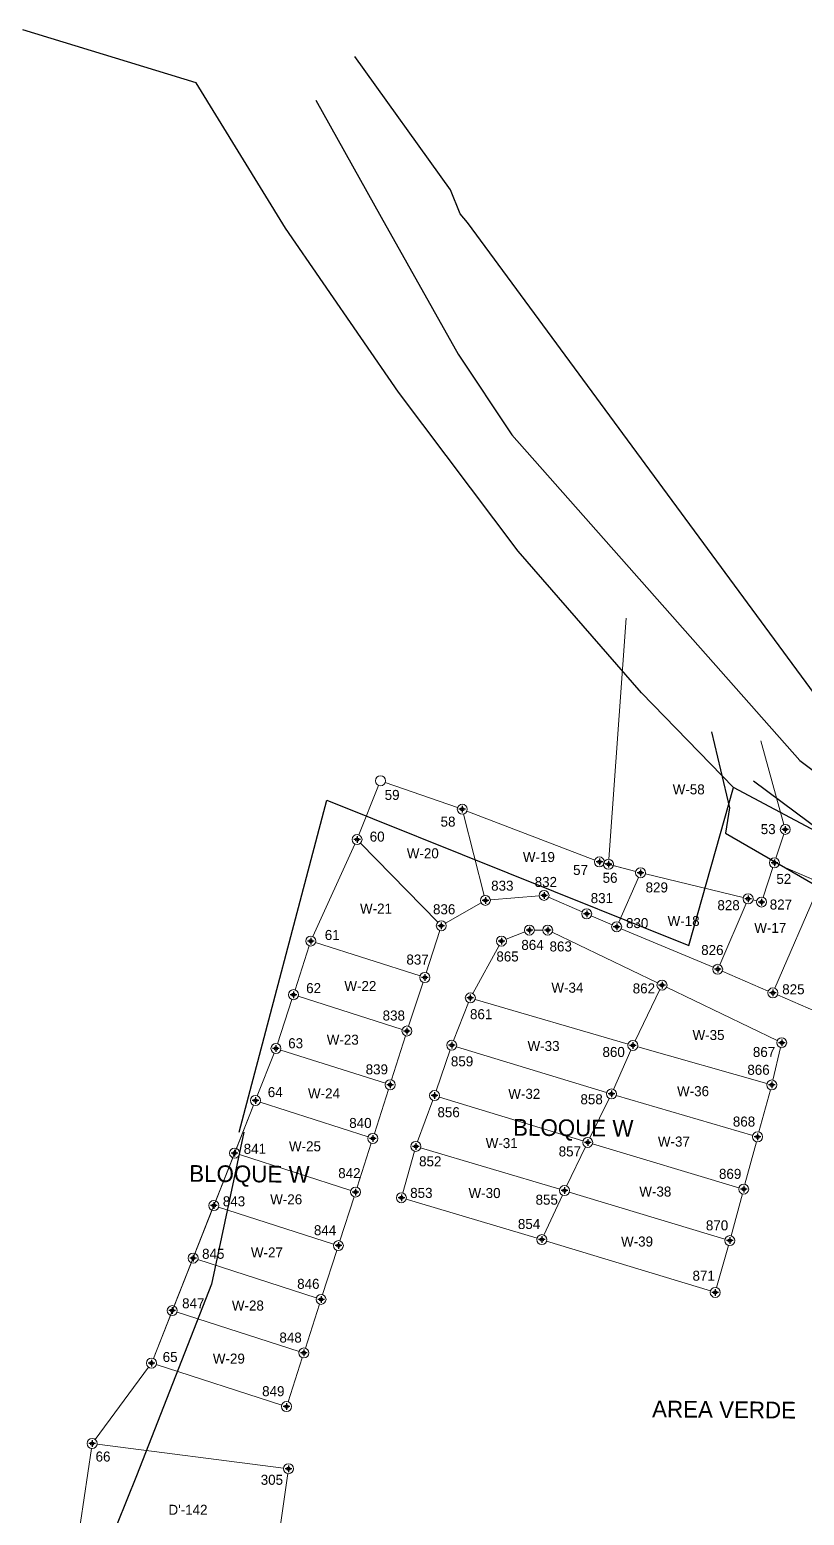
# Model space of a CAD drawing. Header units: millimetres. Extents: x 612074 to 614541, y 1316471 to 1317841.
# Drawn here: x 613079.4 to 613195.4, y 1317613.4 to 1317835.8 of the extents above; entities that cross this region are included whole.
import ezdxf
from ezdxf.enums import TextEntityAlignment as Align

# ---------------------------------------------------------------- set-up
doc = ezdxf.new("R2010")
doc.units = ezdxf.units.MM
doc.layers.add('CAPA ROJA', color=1, linetype='Continuous')
doc.styles.add('Styledgn003', font='dgn003.shx')

msp = doc.modelspace()

# ---------------------------------------------------------------- linework, layer by layer
at = {"layer": 'CAPA ROJA', "color": 1, "linetype": 'Continuous'}
for p, q in [((613104.35, 1317827.88), (613078.39, 1317835.85)), ((613142.47, 1317811.89), (613128.14, 1317831.85)), ((613117.72, 1317806.11), (613104.35, 1317827.88)), ((613122.3, 1317825.29), (613132.06, 1317807.76)), ((613143.9, 1317808.28), (613142.47, 1317811.89)), ((613145.01, 1317806.96), (613143.9, 1317808.28)), ((613134.66, 1317781.56), (613117.72, 1317806.11)), ((613132.06, 1317807.76), (613143.6, 1317787.29)), ((613203.87, 1317727), (613145.01, 1317806.96)), ((613143.6, 1317787.29), (613151.63, 1317775.2)), ((613152.61, 1317757.78), (613134.66, 1317781.56)), ((613151.63, 1317775.2), (613194.78, 1317726.43)), ((613171.05, 1317736.54), (613152.61, 1317757.78)), ((613184.86, 1317722.39), (613171.05, 1317736.54)), ((613181.52, 1317730.7), (613184.22, 1317719.36)), ((613194.78, 1317726.43), (613205.14, 1317718.61)), ((613178.17, 1317698.71), (613184.86, 1317722.39)), ((613206.54, 1317710.84), (613184.86, 1317722.39)), ((613228.47, 1317693.01), (613187.82, 1317723.33)), ((613110.8, 1317670.77), (613123.91, 1317720.48)), ((613123.91, 1317720.48), (613178.17, 1317698.71)), ((613184.22, 1317719.36), (613183.66, 1317715.55)), ((613183.66, 1317715.55), (613211.75, 1317699.31)), ((613111.49, 1317670.77), (613106.64, 1317648.02)), ((613106.64, 1317648.02), (613095.43, 1317619.32)), ((613095.43, 1317619.32), (613090.6, 1317607.38))]:
    msp.add_line(p, q, dxfattribs=at)
at = {"layer": 'CAPA ROJA', "color": 1, "linetype": 'Continuous', "lineweight": -3}
for p, q in [((613142.47, 1317811.89), (613128.14, 1317831.85)), ((613122.3, 1317825.29), (613132.06, 1317807.76)), ((613143.9, 1317808.28), (613142.47, 1317811.89)), ((613145.01, 1317806.96), (613143.9, 1317808.28)), ((613132.06, 1317807.76), (613143.6, 1317787.29)), ((613203.87, 1317727), (613145.01, 1317806.96)), ((613143.6, 1317787.29), (613151.63, 1317775.2)), ((613151.63, 1317775.2), (613194.78, 1317726.43)), ((613181.52, 1317730.7), (613184.22, 1317719.36)), ((613194.78, 1317726.43), (613205.14, 1317718.61)), ((613228.47, 1317693.01), (613187.82, 1317723.33)), ((613184.22, 1317719.36), (613183.66, 1317715.55)), ((613183.66, 1317715.55), (613211.75, 1317699.31))]:
    msp.add_line(p, q, dxfattribs=at)
at = {"layer": 'CAPA ROJA', "color": 1, "linetype": 'Continuous', "lineweight": 13}
for p, q in [((613168.78, 1317747.76), (613166.17, 1317711.63)), ((613168.78, 1317747.76), (613166.17, 1317711.63)), ((613192.4, 1317716.83), (613188.93, 1317729.36)), ((613192.4, 1317716.83), (613188.93, 1317729.36)), ((613131.69, 1317722.69), (613128.72, 1317715.27)), ((613131.69, 1317722.69), (613128.72, 1317715.27)), ((613143.51, 1317719.37), (613132.68, 1317723.14)), ((613143.51, 1317719.37), (613132.68, 1317723.14)), ((613147.49, 1317706.21), (613144.4, 1317718.4)), ((613147.49, 1317706.21), (613144.4, 1317718.4)), ((613164.05, 1317711.51), (613144.92, 1317718.86)), ((613144.92, 1317718.86), (613164.05, 1317711.51)), ((613191.2, 1317711.81), (613192.37, 1317715.4)), ((613191.2, 1317711.81), (613192.37, 1317715.4)), ((613128.14, 1317713.89), (613121.83, 1317700.08)), ((613128.14, 1317713.89), (613121.83, 1317700.08)), ((613128.97, 1317714.04), (613140.55, 1317702.22)), ((613140.55, 1317702.22), (613128.97, 1317714.04)), ((613165.39, 1317711.07), (613165.48, 1317711.05)), ((613165.48, 1317711.05), (613170.2, 1317709.81)), ((613166.84, 1317710.69), (613170.2, 1317709.81)), ((613190.73, 1317710.39), (613189.28, 1317705.94)), ((613189.28, 1317705.94), (613190.73, 1317710.39)), ((613230.22, 1317694.13), (613191.65, 1317710.8)), ((613197.18, 1317708.41), (613191.65, 1317710.8)), ((613170.62, 1317708.93), (613167.65, 1317702.21)), ((613170.62, 1317708.93), (613167.65, 1317702.21)), ((613186.3, 1317705.89), (613171.65, 1317709.44)), ((613171.65, 1317709.44), (613186.3, 1317705.89)), ((613155.71, 1317706.17), (613148.42, 1317705.54)), ((613162.17, 1317703.77), (613157.15, 1317705.94)), ((613197.57, 1317707.43), (613191.04, 1317692.31)), ((613191.04, 1317692.31), (613197.57, 1317707.43)), ((613141.72, 1317702.06), (613147.02, 1317705.11)), ((613186.73, 1317705.03), (613182.77, 1317695.85)), ((613182.77, 1317695.85), (613186.73, 1317705.03)), ((613188.31, 1317705.41), (613187.76, 1317705.54)), ((613187.76, 1317705.54), (613188.31, 1317705.41)), ((613166.65, 1317701.83), (613163.54, 1317703.17)), ((613122.24, 1317699.17), (613137.89, 1317694.16)), ((613137.89, 1317694.16), (613122.24, 1317699.17)), ((613138.83, 1317694.64), (613140.85, 1317700.97)), ((613153.57, 1317700.76), (613150.78, 1317699.65)), ((613156.26, 1317701.03), (613155.01, 1317701.03)), ((613173.46, 1317693.12), (613157.69, 1317700.71)), ((613168.03, 1317701.24), (613181.78, 1317695.46)), ((613121.29, 1317698.68), (613119.16, 1317692.08)), ((613121.29, 1317698.68), (613119.16, 1317692.08)), ((613149.72, 1317698.72), (613145.78, 1317691.53)), ((613183.16, 1317694.87), (613190.05, 1317691.91)), ((613136.17, 1317686.64), (613138.37, 1317693.22)), ((613191.39, 1317684.5), (613174.81, 1317692.47)), ((613118.7, 1317690.65), (613116.54, 1317684.01)), ((613118.7, 1317690.65), (613116.54, 1317684.01)), ((613119.65, 1317691.13), (613135.22, 1317686.15)), ((613135.22, 1317686.15), (613119.65, 1317691.13)), ((613145.15, 1317690.17), (613142.91, 1317684.49)), ((613169.05, 1317683.97), (613146.14, 1317690.66)), ((613146.14, 1317690.66), (613169.05, 1317683.97)), ((613170.1, 1317684.43), (613173.81, 1317692.12)), ((613173.81, 1317692.12), (613170.1, 1317684.43)), ((613191.43, 1317691.32), (613198.31, 1317688.34)), ((613133.63, 1317678.59), (613135.71, 1317685.21)), ((613165.84, 1317676.7), (613143.35, 1317683.57)), ((613143.35, 1317683.57), (613165.84, 1317676.7)), ((613170.49, 1317683.55), (613189.85, 1317678.04)), ((613189.85, 1317678.04), (613170.49, 1317683.55)), ((613116.04, 1317682.6), (613113.5, 1317676.2)), ((613116.04, 1317682.6), (613113.5, 1317676.2)), ((613117.03, 1317683.07), (613132.69, 1317678.1)), ((613132.69, 1317678.1), (613117.03, 1317683.07)), ((613142.39, 1317683.08), (613140.31, 1317676.96)), ((613166.86, 1317677.17), (613169.47, 1317683.07)), ((613169.47, 1317683.07), (613166.86, 1317677.17)), ((613190.74, 1317678.57), (613191.89, 1317683.44)), ((613131.05, 1317670.55), (613133.18, 1317677.16)), ((613188.65, 1317670.8), (613190.37, 1317677.11)), ((613112.95, 1317674.81), (613097.94, 1317636.89)), ((613112.95, 1317674.81), (613110.39, 1317668.34)), ((613113.94, 1317675.28), (613130.11, 1317670.07)), ((613130.11, 1317670.07), (613113.94, 1317675.28)), ((613139.81, 1317675.54), (613137.52, 1317669.36)), ((613162.28, 1317669.46), (613140.79, 1317676.03)), ((613140.79, 1317676.03), (613162.28, 1317669.46)), ((613163.33, 1317669.91), (613166.23, 1317675.81)), ((613166.23, 1317675.81), (613163.33, 1317669.91)), ((613167.28, 1317676.27), (613187.73, 1317670.28)), ((613187.73, 1317670.28), (613167.28, 1317676.27)), ((613128.46, 1317662.52), (613130.59, 1317669.13)), ((613137.05, 1317667.93), (613135.29, 1317661.67)), ((613158.81, 1317662.24), (613137.98, 1317668.44)), ((613137.98, 1317668.44), (613158.81, 1317662.24)), ((613159.85, 1317662.71), (613162.67, 1317668.56)), ((613162.67, 1317668.56), (613159.85, 1317662.71)), ((613163.71, 1317669.02), (613185.65, 1317662.46)), ((613185.65, 1317662.46), (613163.71, 1317669.02)), ((613186.56, 1317662.97), (613188.26, 1317669.35)), ((613109.84, 1317666.95), (613107.28, 1317660.48)), ((613110.83, 1317667.41), (613127.52, 1317662.04)), ((613127.52, 1317662.04), (613110.83, 1317667.41)), ((613156.45, 1317655.36), (613159.21, 1317661.35)), ((613159.21, 1317661.35), (613156.45, 1317655.36)), ((613160.24, 1317661.81), (613183.56, 1317654.74)), ((613183.56, 1317654.74), (613160.24, 1317661.81)), ((613184.47, 1317655.25), (613186.17, 1317661.52)), ((613106.72, 1317659.08), (613104.16, 1317652.61)), ((613107.71, 1317659.55), (613124.93, 1317654.01)), ((613124.93, 1317654.01), (613107.71, 1317659.55)), ((613125.88, 1317654.49), (613128, 1317661.09)), ((613135.81, 1317660.74), (613155.41, 1317654.89)), ((613123.29, 1317646.46), (613125.42, 1317653.06)), ((613156.85, 1317654.46), (613181.39, 1317646.99)), ((613182.31, 1317647.5), (613184.07, 1317653.8)), ((613103.61, 1317651.22), (613101.05, 1317644.75)), ((613104.6, 1317651.69), (613122.35, 1317645.97)), ((613122.35, 1317645.97), (613104.6, 1317651.69)), ((613101.49, 1317643.82), (613119.76, 1317637.94)), ((613119.76, 1317637.94), (613101.49, 1317643.82)), ((613120.71, 1317638.42), (613122.83, 1317645.03)), ((613100.5, 1317643.36), (613097.94, 1317636.89)), ((613118.12, 1317630.39), (613120.25, 1317637)), ((613097.22, 1317635.59), (613089.22, 1317624.75)), ((613098.37, 1317635.96), (613117.18, 1317629.91)), ((613088.66, 1317623.4), (613085.93, 1317605.05)), ((613088.66, 1317623.4), (613085.93, 1317605.05)), ((613117.44, 1317620.48), (613089.52, 1317624.05)), ((613116.95, 1317611.62), (613118.08, 1317619.64))]:
    msp.add_line(p, q, dxfattribs=at)
at = {"layer": 'CAPA ROJA', "color": 0, "linetype": 'ByBlock', "lineweight": -2}
for p, q in [((613144.72, 1317719.13), (613143.72, 1317719.13)), ((613144.72, 1317719.13), (613143.72, 1317719.13)), ((613144.72, 1317719.13), (613143.72, 1317719.13)), ((613144.22, 1317719.63), (613144.22, 1317718.63)), ((613144.22, 1317719.63), (613144.22, 1317718.63)), ((613144.22, 1317719.63), (613144.22, 1317718.63)), ((613128.45, 1317715.08), (613128.45, 1317714.08)), ((613128.45, 1317715.08), (613128.45, 1317714.08)), ((613128.45, 1317715.08), (613128.45, 1317714.08)), ((613193.1, 1317716.11), (613192.1, 1317716.11)), ((613193.1, 1317716.11), (613192.1, 1317716.11)), ((613192.6, 1317716.61), (613192.6, 1317715.61)), ((613192.6, 1317716.61), (613192.6, 1317715.61)), ((613128.95, 1317714.58), (613127.95, 1317714.58)), ((613128.95, 1317714.58), (613127.95, 1317714.58)), ((613128.95, 1317714.58), (613127.95, 1317714.58)), ((613165.25, 1317711.24), (613164.25, 1317711.24)), ((613165.25, 1317711.24), (613164.25, 1317711.24)), ((613164.75, 1317711.74), (613164.75, 1317710.74)), ((613164.75, 1317711.74), (613164.75, 1317710.74)), ((613166.62, 1317710.88), (613165.62, 1317710.88)), ((613166.62, 1317710.88), (613165.62, 1317710.88)), ((613166.12, 1317711.38), (613166.12, 1317710.38)), ((613166.12, 1317711.38), (613166.12, 1317710.38)), ((613191.46, 1317711.1), (613190.46, 1317711.1)), ((613191.46, 1317711.1), (613190.46, 1317711.1)), ((613191.46, 1317711.1), (613190.46, 1317711.1)), ((613190.96, 1317711.6), (613190.96, 1317710.6)), ((613190.96, 1317711.6), (613190.96, 1317710.6)), ((613190.96, 1317711.6), (613190.96, 1317710.6)), ((613171.42, 1317709.62), (613170.42, 1317709.62)), ((613171.42, 1317709.62), (613170.42, 1317709.62)), ((613171.42, 1317709.62), (613170.42, 1317709.62)), ((613170.92, 1317710.12), (613170.92, 1317709.12)), ((613170.92, 1317710.12), (613170.92, 1317709.12)), ((613170.92, 1317710.12), (613170.92, 1317709.12)), ((613147.67, 1317705.98), (613147.67, 1317704.98)), ((613147.67, 1317705.98), (613147.67, 1317704.98)), ((613156.96, 1317706.23), (613155.96, 1317706.23)), ((613156.46, 1317706.73), (613156.46, 1317705.73)), ((613187.53, 1317705.71), (613186.53, 1317705.71)), ((613187.53, 1317705.71), (613186.53, 1317705.71)), ((613187.53, 1317705.71), (613186.53, 1317705.71)), ((613187.03, 1317706.21), (613187.03, 1317705.21)), ((613187.03, 1317706.21), (613187.03, 1317705.21)), ((613187.03, 1317706.21), (613187.03, 1317705.21)), ((613189.04, 1317705.73), (613189.04, 1317704.73)), ((613189.04, 1317705.73), (613189.04, 1317704.73)), ((613148.17, 1317705.48), (613147.17, 1317705.48)), ((613148.17, 1317705.48), (613147.17, 1317705.48)), ((613163.35, 1317703.47), (613162.35, 1317703.47)), ((613162.85, 1317703.97), (613162.85, 1317702.97)), ((613189.54, 1317705.23), (613188.54, 1317705.23)), ((613189.54, 1317705.23), (613188.54, 1317705.23)), ((613141.57, 1317701.68), (613140.57, 1317701.68)), ((613141.57, 1317701.68), (613140.57, 1317701.68)), ((613141.07, 1317702.18), (613141.07, 1317701.18)), ((613141.07, 1317702.18), (613141.07, 1317701.18)), ((613154.26, 1317701.53), (613154.26, 1317700.53)), ((613157.01, 1317701.53), (613157.01, 1317700.53)), ((613167.84, 1317701.53), (613166.84, 1317701.53)), ((613167.84, 1317701.53), (613166.84, 1317701.53)), ((613167.34, 1317702.03), (613167.34, 1317701.03)), ((613167.34, 1317702.03), (613167.34, 1317701.03)), ((613122.02, 1317699.39), (613121.02, 1317699.39)), ((613122.02, 1317699.39), (613121.02, 1317699.39)), ((613122.02, 1317699.39), (613121.02, 1317699.39)), ((613121.52, 1317699.89), (613121.52, 1317698.89)), ((613121.52, 1317699.89), (613121.52, 1317698.89)), ((613121.52, 1317699.89), (613121.52, 1317698.89)), ((613150.58, 1317699.38), (613149.58, 1317699.38)), ((613150.08, 1317699.88), (613150.08, 1317698.88)), ((613154.76, 1317701.03), (613153.76, 1317701.03)), ((613157.51, 1317701.03), (613156.51, 1317701.03)), ((613182.97, 1317695.16), (613181.97, 1317695.16)), ((613182.97, 1317695.16), (613181.97, 1317695.16)), ((613182.47, 1317695.66), (613182.47, 1317694.66)), ((613182.47, 1317695.66), (613182.47, 1317694.66)), ((613139.11, 1317693.93), (613138.11, 1317693.93)), ((613139.11, 1317693.93), (613138.11, 1317693.93)), ((613138.61, 1317694.43), (613138.61, 1317693.43)), ((613138.61, 1317694.43), (613138.61, 1317693.43)), ((613174.63, 1317692.8), (613173.63, 1317692.8)), ((613174.63, 1317692.8), (613173.63, 1317692.8)), ((613174.13, 1317693.3), (613174.13, 1317692.3)), ((613174.13, 1317693.3), (613174.13, 1317692.3)), ((613119.43, 1317691.36), (613118.43, 1317691.36)), ((613119.43, 1317691.36), (613118.43, 1317691.36)), ((613119.43, 1317691.36), (613118.43, 1317691.36)), ((613118.93, 1317691.86), (613118.93, 1317690.86)), ((613118.93, 1317691.86), (613118.93, 1317690.86)), ((613118.93, 1317691.86), (613118.93, 1317690.86)), ((613145.92, 1317690.87), (613144.92, 1317690.87)), ((613145.92, 1317690.87), (613144.92, 1317690.87)), ((613145.42, 1317691.37), (613145.42, 1317690.37)), ((613145.42, 1317691.37), (613145.42, 1317690.37)), ((613191.24, 1317691.62), (613190.24, 1317691.62)), ((613191.24, 1317691.62), (613190.24, 1317691.62)), ((613190.74, 1317692.12), (613190.74, 1317691.12)), ((613190.74, 1317692.12), (613190.74, 1317691.12)), ((613136.43, 1317685.92), (613135.43, 1317685.92)), ((613136.43, 1317685.92), (613135.43, 1317685.92)), ((613135.93, 1317686.42), (613135.93, 1317685.42)), ((613135.93, 1317686.42), (613135.93, 1317685.42)), ((613116.31, 1317683.8), (613116.31, 1317682.8)), ((613116.31, 1317683.8), (613116.31, 1317682.8)), ((613116.31, 1317683.8), (613116.31, 1317682.8)), ((613143.13, 1317683.79), (613142.13, 1317683.79)), ((613143.13, 1317683.79), (613142.13, 1317683.79)), ((613142.63, 1317684.29), (613142.63, 1317683.29)), ((613142.63, 1317684.29), (613142.63, 1317683.29)), ((613170.27, 1317683.76), (613169.27, 1317683.76)), ((613170.27, 1317683.76), (613169.27, 1317683.76)), ((613170.27, 1317683.76), (613169.27, 1317683.76)), ((613170.27, 1317683.76), (613169.27, 1317683.76)), ((613169.77, 1317684.26), (613169.77, 1317683.26)), ((613169.77, 1317684.26), (613169.77, 1317683.26)), ((613169.77, 1317684.26), (613169.77, 1317683.26)), ((613169.77, 1317684.26), (613169.77, 1317683.26)), ((613192.56, 1317684.17), (613191.56, 1317684.17)), ((613192.06, 1317684.67), (613192.06, 1317683.67)), ((613116.81, 1317683.3), (613115.81, 1317683.3)), ((613116.81, 1317683.3), (613115.81, 1317683.3)), ((613116.81, 1317683.3), (613115.81, 1317683.3)), ((613133.91, 1317677.87), (613132.91, 1317677.87)), ((613133.91, 1317677.87), (613132.91, 1317677.87)), ((613133.41, 1317678.37), (613133.41, 1317677.37)), ((613133.41, 1317678.37), (613133.41, 1317677.37)), ((613166.56, 1317676.99), (613166.56, 1317675.99)), ((613166.56, 1317676.99), (613166.56, 1317675.99)), ((613166.56, 1317676.99), (613166.56, 1317675.99)), ((613166.56, 1317676.99), (613166.56, 1317675.99)), ((613191.07, 1317677.84), (613190.07, 1317677.84)), ((613191.07, 1317677.84), (613190.07, 1317677.84)), ((613190.57, 1317678.34), (613190.57, 1317677.34)), ((613190.57, 1317678.34), (613190.57, 1317677.34)), ((613113.73, 1317675.51), (613112.73, 1317675.51)), ((613113.73, 1317675.51), (613112.73, 1317675.51)), ((613113.73, 1317675.51), (613112.73, 1317675.51)), ((613113.23, 1317676.01), (613113.23, 1317675.01)), ((613113.23, 1317676.01), (613113.23, 1317675.01)), ((613113.23, 1317676.01), (613113.23, 1317675.01)), ((613140.57, 1317676.25), (613139.57, 1317676.25)), ((613140.57, 1317676.25), (613139.57, 1317676.25)), ((613140.07, 1317676.75), (613140.07, 1317675.75)), ((613140.07, 1317676.75), (613140.07, 1317675.75)), ((613167.06, 1317676.49), (613166.06, 1317676.49)), ((613167.06, 1317676.49), (613166.06, 1317676.49)), ((613167.06, 1317676.49), (613166.06, 1317676.49)), ((613167.06, 1317676.49), (613166.06, 1317676.49)), ((613130.82, 1317670.34), (613130.82, 1317669.34)), ((613130.82, 1317670.34), (613130.82, 1317669.34)), ((613188.45, 1317670.57), (613188.45, 1317669.57)), ((613188.45, 1317670.57), (613188.45, 1317669.57)), ((613110.11, 1317668.14), (613110.11, 1317667.14)), ((613110.11, 1317668.14), (613110.11, 1317667.14)), ((613131.32, 1317669.84), (613130.32, 1317669.84)), ((613131.32, 1317669.84), (613130.32, 1317669.84)), ((613137.76, 1317668.65), (613136.76, 1317668.65)), ((613137.76, 1317668.65), (613136.76, 1317668.65)), ((613137.26, 1317669.15), (613137.26, 1317668.15)), ((613137.26, 1317669.15), (613137.26, 1317668.15)), ((613163.5, 1317669.24), (613162.5, 1317669.24)), ((613163.5, 1317669.24), (613162.5, 1317669.24)), ((613163.5, 1317669.24), (613162.5, 1317669.24)), ((613163.5, 1317669.24), (613162.5, 1317669.24)), ((613163, 1317669.74), (613163, 1317668.74)), ((613163, 1317669.74), (613163, 1317668.74)), ((613163, 1317669.74), (613163, 1317668.74)), ((613163, 1317669.74), (613163, 1317668.74)), ((613188.95, 1317670.07), (613187.95, 1317670.07)), ((613188.95, 1317670.07), (613187.95, 1317670.07)), ((613110.61, 1317667.64), (613109.61, 1317667.64)), ((613110.61, 1317667.64), (613109.61, 1317667.64)), ((613128.73, 1317661.81), (613127.73, 1317661.81)), ((613128.73, 1317661.81), (613127.73, 1317661.81)), ((613128.23, 1317662.31), (613128.23, 1317661.31)), ((613128.23, 1317662.31), (613128.23, 1317661.31)), ((613135.09, 1317661.45), (613135.09, 1317660.45)), ((613160.02, 1317662.03), (613159.02, 1317662.03)), ((613160.02, 1317662.03), (613159.02, 1317662.03)), ((613160.02, 1317662.03), (613159.02, 1317662.03)), ((613160.02, 1317662.03), (613159.02, 1317662.03)), ((613159.52, 1317662.53), (613159.52, 1317661.53)), ((613159.52, 1317662.53), (613159.52, 1317661.53)), ((613159.52, 1317662.53), (613159.52, 1317661.53)), ((613159.52, 1317662.53), (613159.52, 1317661.53)), ((613186.87, 1317662.25), (613185.87, 1317662.25)), ((613186.87, 1317662.25), (613185.87, 1317662.25)), ((613186.37, 1317662.75), (613186.37, 1317661.75)), ((613186.37, 1317662.75), (613186.37, 1317661.75)), ((613107.5, 1317659.78), (613106.5, 1317659.78)), ((613107.5, 1317659.78), (613106.5, 1317659.78)), ((613107, 1317660.28), (613107, 1317659.28)), ((613107, 1317660.28), (613107, 1317659.28)), ((613135.59, 1317660.95), (613134.59, 1317660.95)), ((613156.63, 1317654.68), (613155.63, 1317654.68)), ((613156.63, 1317654.68), (613155.63, 1317654.68)), ((613156.13, 1317655.18), (613156.13, 1317654.18)), ((613156.13, 1317655.18), (613156.13, 1317654.18)), ((613184.28, 1317655.03), (613184.28, 1317654.03)), ((613184.28, 1317655.03), (613184.28, 1317654.03)), ((613103.89, 1317652.42), (613103.89, 1317651.42)), ((613103.89, 1317652.42), (613103.89, 1317651.42)), ((613126.15, 1317653.78), (613125.15, 1317653.78)), ((613126.15, 1317653.78), (613125.15, 1317653.78)), ((613125.65, 1317654.28), (613125.65, 1317653.28)), ((613125.65, 1317654.28), (613125.65, 1317653.28)), ((613184.78, 1317654.53), (613183.78, 1317654.53)), ((613184.78, 1317654.53), (613183.78, 1317654.53)), ((613104.39, 1317651.92), (613103.39, 1317651.92)), ((613104.39, 1317651.92), (613103.39, 1317651.92)), ((613123.56, 1317645.74), (613122.56, 1317645.74)), ((613123.56, 1317645.74), (613122.56, 1317645.74)), ((613123.06, 1317646.24), (613123.06, 1317645.24)), ((613123.06, 1317646.24), (613123.06, 1317645.24)), ((613182.6, 1317646.78), (613181.6, 1317646.78)), ((613182.1, 1317647.28), (613182.1, 1317646.28)), ((613101.27, 1317644.05), (613100.27, 1317644.05)), ((613101.27, 1317644.05), (613100.27, 1317644.05)), ((613100.77, 1317644.55), (613100.77, 1317643.55)), ((613100.77, 1317644.55), (613100.77, 1317643.55)), ((613120.98, 1317637.71), (613119.98, 1317637.71)), ((613120.98, 1317637.71), (613119.98, 1317637.71)), ((613120.48, 1317638.21), (613120.48, 1317637.21)), ((613120.48, 1317638.21), (613120.48, 1317637.21)), ((613098.16, 1317636.19), (613097.16, 1317636.19)), ((613098.16, 1317636.19), (613097.16, 1317636.19)), ((613097.66, 1317636.69), (613097.66, 1317635.69)), ((613097.66, 1317636.69), (613097.66, 1317635.69)), ((613117.89, 1317630.18), (613117.89, 1317629.18)), ((613118.39, 1317629.68), (613117.39, 1317629.68)), ((613089.27, 1317624.15), (613088.27, 1317624.15)), ((613089.27, 1317624.15), (613088.27, 1317624.15)), ((613088.77, 1317624.65), (613088.77, 1317623.65)), ((613088.77, 1317624.65), (613088.77, 1317623.65)), ((613118.68, 1317620.38), (613117.68, 1317620.38)), ((613118.18, 1317620.88), (613118.18, 1317619.88))]:
    msp.add_line(p, q, dxfattribs=at)
at = {"layer": 'CAPA ROJA', "color": 1, "linetype": 'Continuous', "lineweight": 13}
for centre in [(613131.97, 1317723.39), (613131.97, 1317723.39), (613144.22, 1317719.13), (613144.22, 1317719.13), (613144.22, 1317719.13), (613192.6, 1317716.11), (613192.6, 1317716.11), (613128.45, 1317714.58), (613128.45, 1317714.58), (613128.45, 1317714.58), (613164.75, 1317711.24), (613164.75, 1317711.24), (613166.12, 1317710.88), (613166.12, 1317710.88), (613170.92, 1317709.62), (613170.92, 1317709.62), (613170.92, 1317709.62), (613190.96, 1317711.1), (613190.96, 1317711.1), (613190.96, 1317711.1), (613147.67, 1317705.48), (613147.67, 1317705.48), (613156.46, 1317706.23), (613187.03, 1317705.71), (613187.03, 1317705.71), (613187.03, 1317705.71), (613189.04, 1317705.23), (613189.04, 1317705.23), (613162.85, 1317703.47), (613141.07, 1317701.68), (613141.07, 1317701.68), (613154.26, 1317701.03), (613157.01, 1317701.03), (613167.34, 1317701.53), (613167.34, 1317701.53), (613121.52, 1317699.39), (613121.52, 1317699.39), (613121.52, 1317699.39), (613150.08, 1317699.38), (613138.61, 1317693.93), (613138.61, 1317693.93), (613182.47, 1317695.16), (613182.47, 1317695.16), (613174.13, 1317692.8), (613174.13, 1317692.8), (613190.74, 1317691.62), (613190.74, 1317691.62), (613118.93, 1317691.36), (613118.93, 1317691.36), (613118.93, 1317691.36), (613145.42, 1317690.87), (613145.42, 1317690.87), (613135.93, 1317685.92), (613135.93, 1317685.92), (613116.31, 1317683.3), (613116.31, 1317683.3), (613116.31, 1317683.3), (613142.63, 1317683.79), (613142.63, 1317683.79), (613169.77, 1317683.76), (613169.77, 1317683.76), (613169.77, 1317683.76), (613169.77, 1317683.76), (613192.06, 1317684.17), (613133.41, 1317677.87), (613133.41, 1317677.87), (613140.07, 1317676.25), (613140.07, 1317676.25), (613166.56, 1317676.49), (613166.56, 1317676.49), (613166.56, 1317676.49), (613166.56, 1317676.49), (613190.57, 1317677.84), (613190.57, 1317677.84), (613113.23, 1317675.51), (613113.23, 1317675.51), (613113.23, 1317675.51), (613130.82, 1317669.84), (613130.82, 1317669.84), (613188.45, 1317670.07), (613188.45, 1317670.07), (613110.11, 1317667.64), (613110.11, 1317667.64), (613137.26, 1317668.65), (613137.26, 1317668.65), (613163, 1317669.24), (613163, 1317669.24), (613163, 1317669.24), (613163, 1317669.24), (613128.23, 1317661.81), (613128.23, 1317661.81), (613135.09, 1317660.95), (613159.52, 1317662.03), (613159.52, 1317662.03), (613159.52, 1317662.03), (613159.52, 1317662.03), (613186.37, 1317662.25), (613186.37, 1317662.25), (613107, 1317659.78), (613107, 1317659.78), (613156.13, 1317654.68), (613156.13, 1317654.68), (613184.28, 1317654.53), (613184.28, 1317654.53), (613103.89, 1317651.92), (613103.89, 1317651.92), (613125.65, 1317653.78), (613125.65, 1317653.78), (613123.06, 1317645.74), (613123.06, 1317645.74), (613182.1, 1317646.78), (613100.77, 1317644.05), (613100.77, 1317644.05), (613097.66, 1317636.19), (613097.66, 1317636.19), (613120.48, 1317637.71), (613120.48, 1317637.71), (613117.89, 1317629.68), (613088.77, 1317624.15), (613088.77, 1317624.15), (613118.18, 1317620.38)]:
    msp.add_circle(centre, 0.75, dxfattribs=at)
at = {"layer": 'CAPA ROJA', "color": 0, "linetype": 'ByBlock', "lineweight": -2}
for centre in [(613144.22, 1317719.13), (613144.22, 1317719.13), (613144.22, 1317719.13), (613128.45, 1317714.58), (613128.45, 1317714.58), (613128.45, 1317714.58), (613192.6, 1317716.11), (613192.6, 1317716.11), (613164.75, 1317711.24), (613164.75, 1317711.24), (613166.12, 1317710.88), (613166.12, 1317710.88), (613190.96, 1317711.1), (613190.96, 1317711.1), (613190.96, 1317711.1), (613170.92, 1317709.62), (613170.92, 1317709.62), (613170.92, 1317709.62), (613147.67, 1317705.48), (613147.67, 1317705.48), (613156.46, 1317706.23), (613187.03, 1317705.71), (613187.03, 1317705.71), (613187.03, 1317705.71), (613162.85, 1317703.47), (613189.04, 1317705.23), (613189.04, 1317705.23), (613141.07, 1317701.68), (613141.07, 1317701.68), (613154.26, 1317701.03), (613157.01, 1317701.03), (613167.34, 1317701.53), (613167.34, 1317701.53), (613121.52, 1317699.39), (613121.52, 1317699.39), (613121.52, 1317699.39), (613150.08, 1317699.38), (613182.47, 1317695.16), (613182.47, 1317695.16), (613138.61, 1317693.93), (613138.61, 1317693.93), (613174.13, 1317692.8), (613174.13, 1317692.8), (613118.93, 1317691.36), (613118.93, 1317691.36), (613118.93, 1317691.36), (613145.42, 1317690.87), (613145.42, 1317690.87), (613190.74, 1317691.62), (613190.74, 1317691.62), (613135.93, 1317685.92), (613135.93, 1317685.92), (613116.31, 1317683.3), (613116.31, 1317683.3), (613116.31, 1317683.3), (613142.63, 1317683.79), (613142.63, 1317683.79), (613169.77, 1317683.76), (613169.77, 1317683.76), (613169.77, 1317683.76), (613169.77, 1317683.76), (613192.06, 1317684.17), (613133.41, 1317677.87), (613133.41, 1317677.87), (613190.57, 1317677.84), (613190.57, 1317677.84), (613113.23, 1317675.51), (613113.23, 1317675.51), (613113.23, 1317675.51), (613140.07, 1317676.25), (613140.07, 1317676.25), (613166.56, 1317676.49), (613166.56, 1317676.49), (613166.56, 1317676.49), (613166.56, 1317676.49), (613130.82, 1317669.84), (613130.82, 1317669.84), (613188.45, 1317670.07), (613188.45, 1317670.07), (613110.11, 1317667.64), (613110.11, 1317667.64), (613137.26, 1317668.65), (613137.26, 1317668.65), (613163, 1317669.24), (613163, 1317669.24), (613163, 1317669.24), (613163, 1317669.24), (613128.23, 1317661.81), (613128.23, 1317661.81), (613135.09, 1317660.95), (613159.52, 1317662.03), (613159.52, 1317662.03), (613159.52, 1317662.03), (613159.52, 1317662.03), (613186.37, 1317662.25), (613186.37, 1317662.25), (613107, 1317659.78), (613107, 1317659.78), (613156.13, 1317654.68), (613156.13, 1317654.68), (613184.28, 1317654.53), (613184.28, 1317654.53), (613125.65, 1317653.78), (613125.65, 1317653.78), (613103.89, 1317651.92), (613103.89, 1317651.92), (613123.06, 1317645.74), (613123.06, 1317645.74), (613182.1, 1317646.78), (613100.77, 1317644.05), (613100.77, 1317644.05), (613120.48, 1317637.71), (613120.48, 1317637.71), (613097.66, 1317636.19), (613097.66, 1317636.19), (613117.89, 1317629.68), (613088.77, 1317624.15), (613088.77, 1317624.15), (613118.18, 1317620.38)]:
    msp.add_ellipse(centre, major_axis=(0, 0.25), ratio=0.999881, start_param=-1.57079, end_param=4.712395, dxfattribs=at)

# ---------------------------------------------------------------- texts
at = {"layer": 'CAPA ROJA', "color": 1, "linetype": 'Continuous', "lineweight": 0, "style": 'Styledgn003'}
for s, p in [('59', (613132.59, 1317722.02)), ('56', (613165.24, 1317709.61)), ('828', (613182.43, 1317705.51)), ('827', (613190.27, 1317705.61)), ('865', (613149.32, 1317697.83)), ('861', (613145.37, 1317689.19)), ('859', (613142.51, 1317682.13))]:
    msp.add_text(s, height=1.5, dxfattribs=at).set_placement(p, align=Align.TOP_LEFT)
at = {"layer": 'CAPA ROJA', "color": 1, "linetype": 'Continuous', "lineweight": 13, "style": 'Styledgn003'}
for s, p in [('W-58', (613178.13, 1317722.1)), ('W-20', (613138.3, 1317712.53)), ('W-19', (613155.69, 1317711.97)), ('W-21', (613131.29, 1317704.25)), ('W-18', (613177.37, 1317702.39)), ('W-17', (613190.35, 1317701.36)), ('W-22', (613128.95, 1317692.66)), ('W-34', (613159.96, 1317692.4)), ('W-35', (613181.1, 1317685.32)), ('W-23', (613126.31, 1317684.62)), ('W-33', (613156.39, 1317683.68)), ('W-24', (613123.5, 1317676.57)), ('W-32', (613153.5, 1317676.51)), ('W-36', (613178.78, 1317676.91)), ('W-37', (613175.91, 1317669.37)), ('W-25', (613120.65, 1317668.66)), ('W-31', (613150.12, 1317669.14)), ('W-26', (613117.84, 1317660.71)), ('W-30', (613147.55, 1317661.66)), ('W-38', (613173.13, 1317661.88)), ('W-39', (613170.39, 1317654.4)), ('W-27', (613114.95, 1317652.76)), ('W-28', (613112.1, 1317644.81)), ('W-29', (613109.25, 1317636.87)), ("D'-142", (613103.13, 1317614.23))]:
    msp.add_text(s, height=1.5, dxfattribs=at).set_placement(p, align=Align.MIDDLE_CENTER)
at = {"layer": 'CAPA ROJA', "color": 1, "linetype": 'Continuous', "lineweight": 0, "style": 'Styledgn003'}
for s, p in [('58', (613142.08, 1317718.02)), ('57', (613161.93, 1317710.78)), ('864', (613154.73, 1317699.56)), ('863', (613158.96, 1317699.33))]:
    msp.add_text(s, height=1.5, dxfattribs=at).set_placement(p, align=Align.TOP_CENTER)
for s, p in [('53', (613191.15, 1317716.15)), ('862', (613173.09, 1317692.3))]:
    msp.add_text(s, height=1.5, dxfattribs=at).set_placement(p, align=Align.MIDDLE_RIGHT)
for s, p in [('60', (613130.35, 1317715.03)), ('830', (613168.74, 1317702.08)), ('61', (613123.62, 1317700.3)), ('62', (613120.83, 1317692.34)), ('825', (613192.14, 1317692.17)), ('63', (613118.14, 1317684.09)), ('64', (613115.08, 1317676.77)), ('841', (613111.47, 1317668.28)), ('853', (613136.41, 1317661.68)), ('843', (613108.35, 1317660.42)), ('845', (613105.24, 1317652.56)), ('847', (613102.25, 1317645.15)), ('65', (613099.34, 1317637.11)), ('66', (613089.29, 1317622.2))]:
    msp.add_text(s, height=1.5, dxfattribs=at).set_placement(p, align=Align.MIDDLE_LEFT)
for s, p in [('833', (613148.54, 1317706.48)), ('831', (613163.45, 1317704.62))]:
    msp.add_text(s, height=1.5, dxfattribs=at).set_placement(p, align=Align.BOTTOM_LEFT)
for s, p in [('832', (613156.73, 1317707.04)), ('836', (613141.5, 1317702.95))]:
    msp.add_text(s, height=1.5, dxfattribs=at).set_placement(p, align=Align.BOTTOM_CENTER)
for s, p in [('829', (613175.02, 1317708.17)), ('52', (613193.49, 1317709.45)), ('826', (613183.35, 1317698.8)), ('860', (613168.56, 1317683.53)), ('867', (613191.09, 1317683.53)), ('858', (613165.26, 1317676.45)), ('856', (613143.84, 1317674.51)), ('857', (613162, 1317668.64)), ('852', (613141.09, 1317667.16)), ('855', (613158.54, 1317661.41)), ('305', (613117.37, 1317619.47))]:
    msp.add_text(s, height=1.5, dxfattribs=at).set_placement(p, align=Align.TOP_RIGHT)
for s, p in [('837', (613139.19, 1317695.42)), ('838', (613135.63, 1317687.04)), ('839', (613133.09, 1317678.98)), ('866', (613190.26, 1317678.91)), ('840', (613130.63, 1317670.95)), ('868', (613188.09, 1317671.16)), ('842', (613128.98, 1317663.44)), ('869', (613186.01, 1317663.33)), ('844', (613125.34, 1317654.89)), ('854', (613155.89, 1317655.82)), ('870', (613184.05, 1317655.62)), ('846', (613122.83, 1317646.86)), ('871', (613182.05, 1317648.08)), ('848', (613120.17, 1317638.82)), ('849', (613117.58, 1317630.79))]:
    msp.add_text(s, height=1.5, dxfattribs=at).set_placement(p, align=Align.BOTTOM_RIGHT)
at = {"layer": 'CAPA ROJA', "color": 1, "linetype": 'Continuous', "lineweight": 30, "style": 'Styledgn003'}
for p in [(613151.82, 1317670.25), (613103.31, 1317663.35)]:
    msp.add_text('BLOQUE W', height=2.5, rotation=359.4945, dxfattribs=at).set_placement(p)
at = {"layer": 'CAPA ROJA', "color": 1, "linetype": 'Continuous', "lineweight": 13, "style": 'Styledgn003'}
msp.add_text('AREA VERDE', height=2.5, rotation=359.4945, dxfattribs=at).set_placement((613172.64, 1317628.08))

doc.saveas('drawing.dxf')
